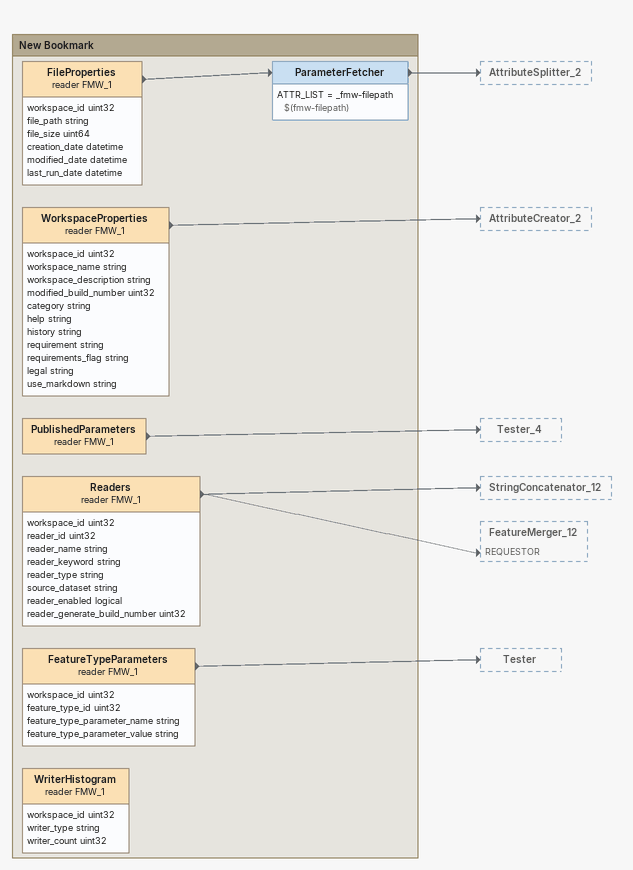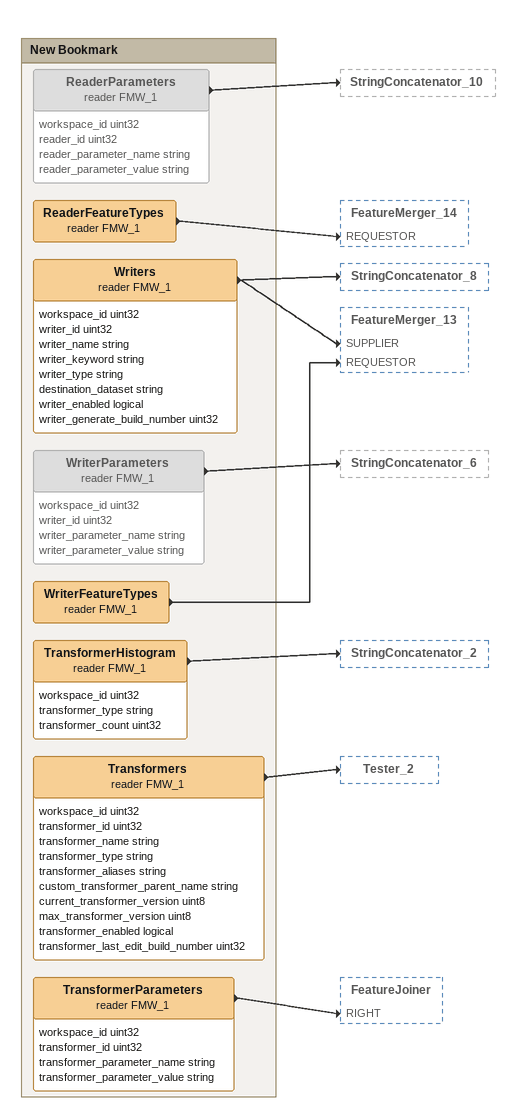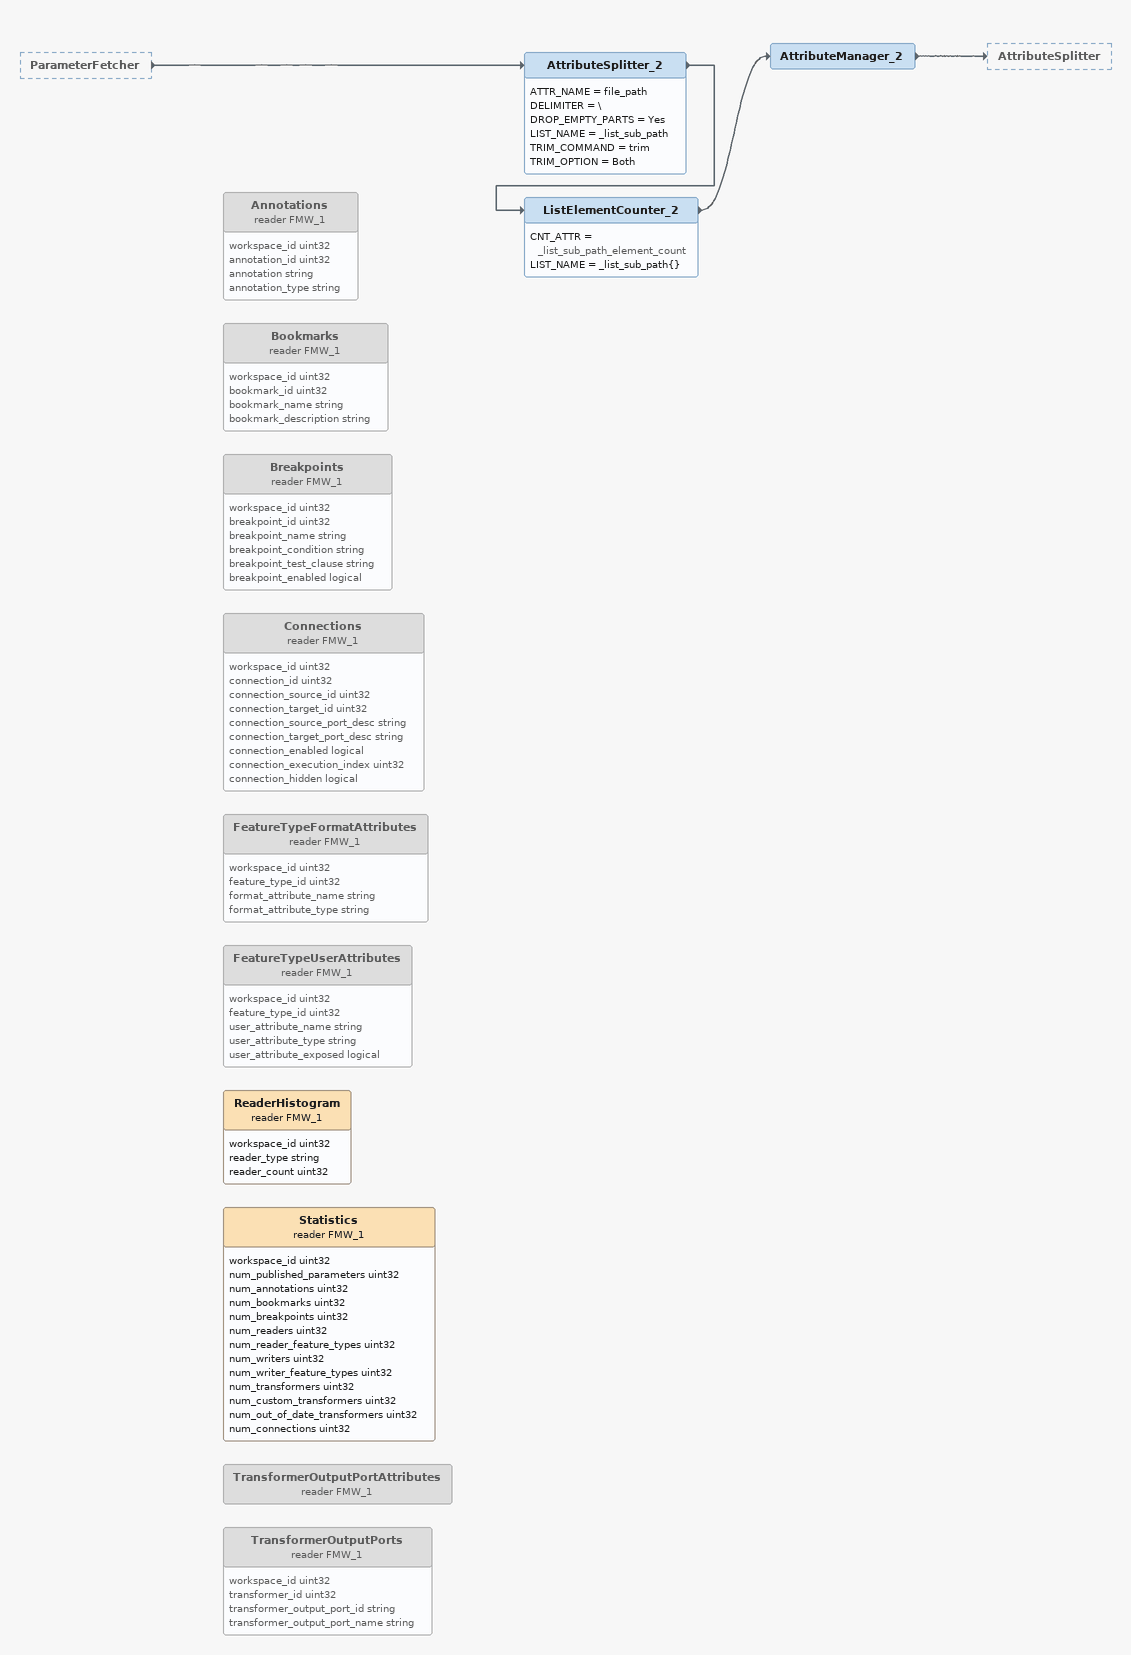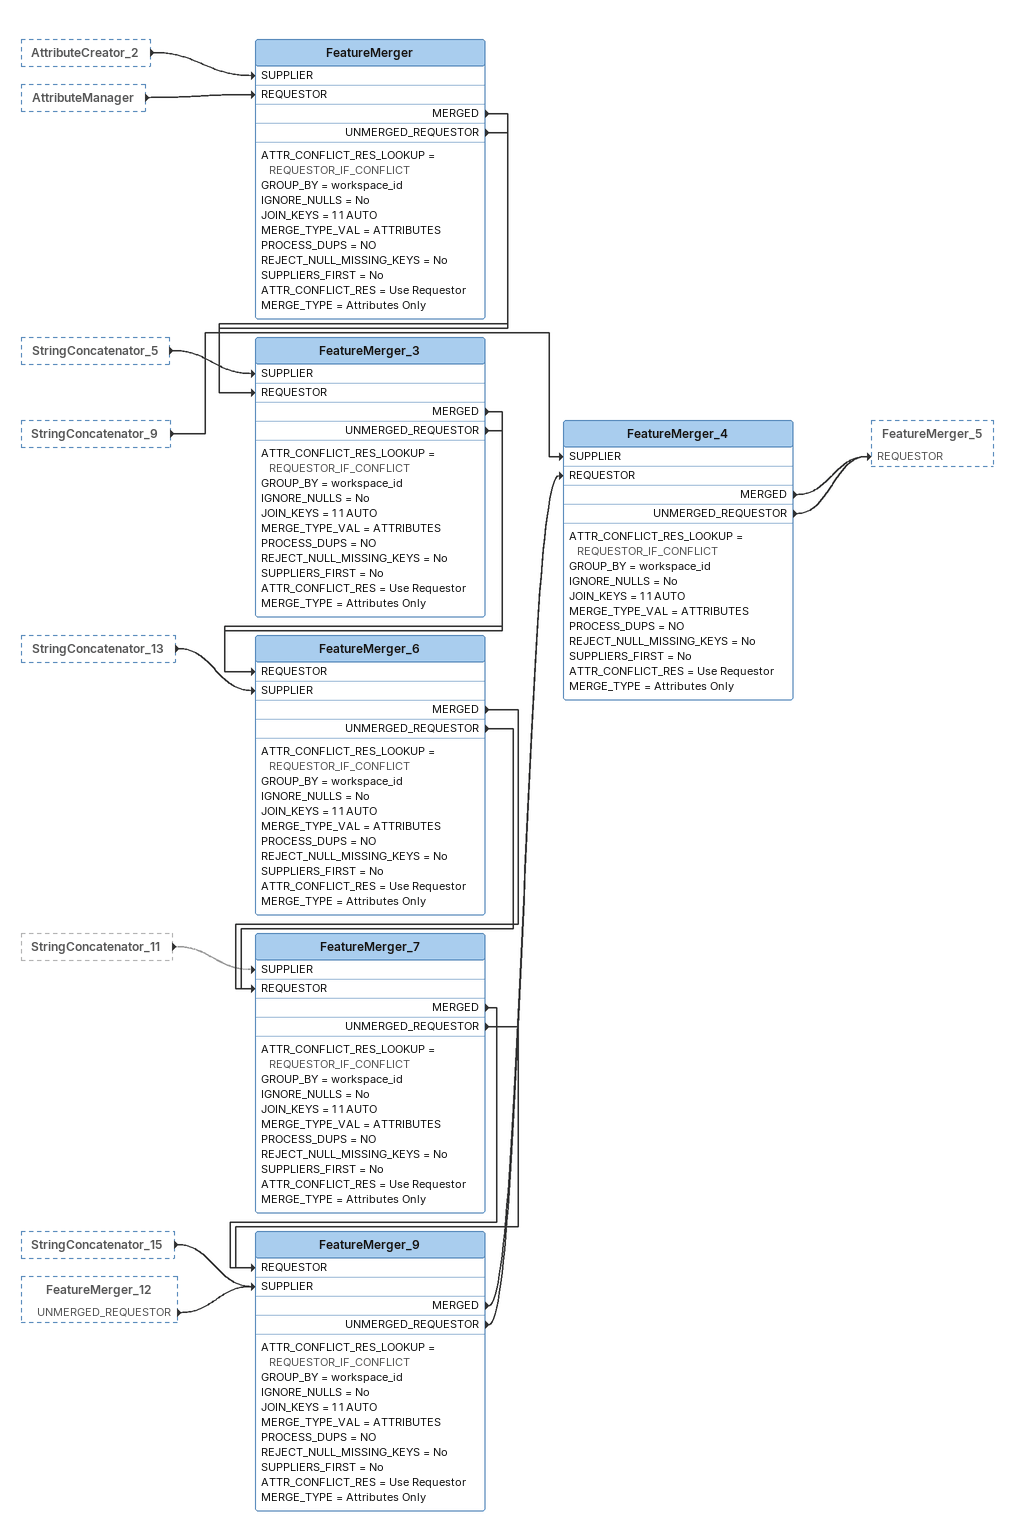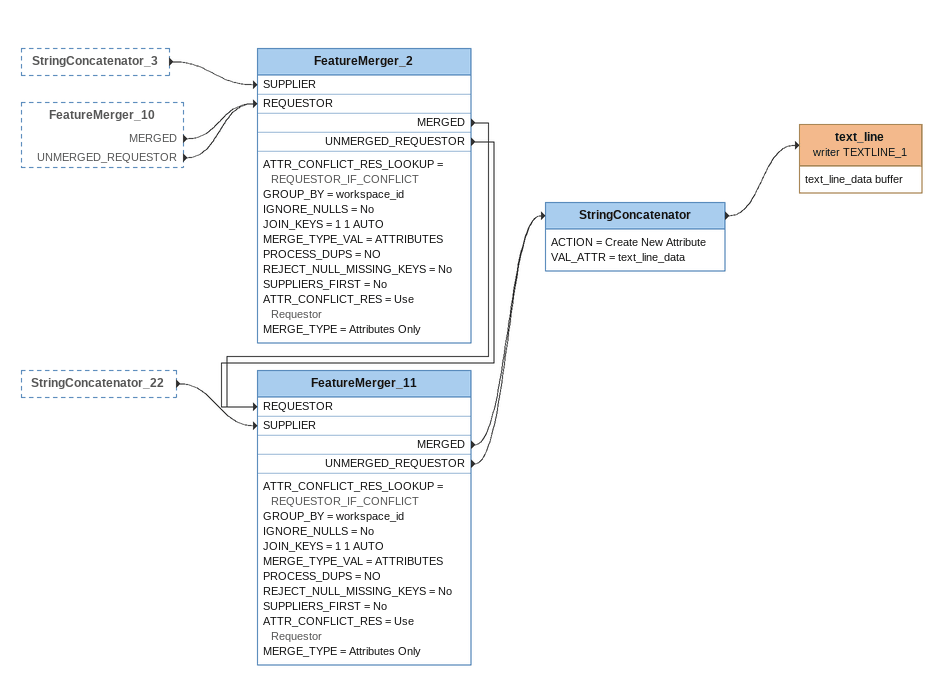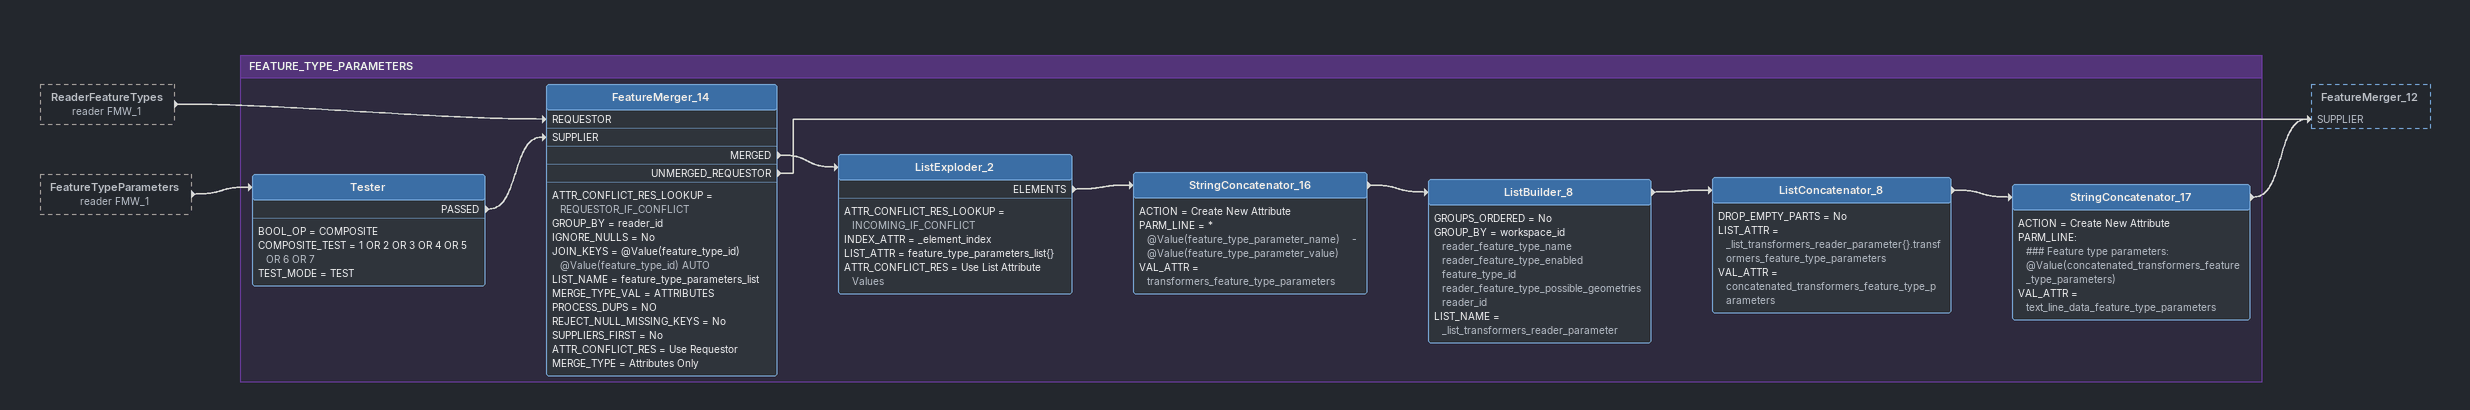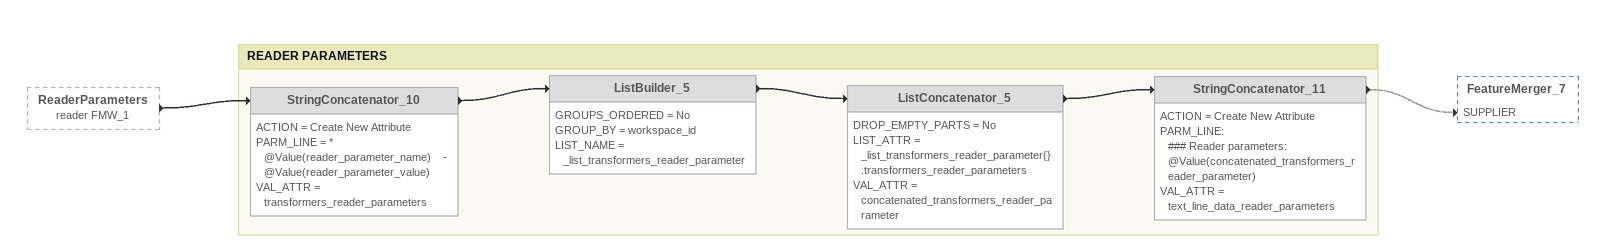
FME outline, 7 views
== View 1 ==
Bookmark: New Bookmark
FileProperties (reader FMW_1)
    attributes: workspace_id uint32, file_path string, file_size uint64, creation_date datetime, modified_date datetime, last_run_date datetime
    -> ParameterFetcher
ParameterFetcher
    ATTR_LIST = _fmw-filepath $(fmw-filepath)
    -> AttributeSplitter_2
WorkspaceProperties (reader FMW_1)
    attributes: workspace_id uint32, workspace_name string, workspace_description string, modified_build_number uint32, category string, help string, history string, requirement string, requirements_flag string, legal string, use_markdown string
    -> AttributeCreator_2
PublishedParameters (reader FMW_1)
    -> Tester_4
Readers (reader FMW_1)
    attributes: workspace_id uint32, reader_id uint32, reader_name string, reader_keyword string, reader_type string, source_dataset string, reader_enabled logical, reader_generate_build_number uint32
    -> StringConcatenator_12
    -> FeatureMerger_12 [REQUESTOR]
FeatureTypeParameters (reader FMW_1)
    attributes: workspace_id uint32, feature_type_id uint32, feature_type_parameter_name string, feature_type_parameter_value string
    -> Tester
WriterHistogram (reader FMW_1)
    attributes: workspace_id uint32, writer_type string, writer_count uint32

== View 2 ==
Bookmark: New Bookmark
Writers (reader FMW_1)
    attributes: workspace_id uint32, writer_id uint32, writer_name string, writer_keyword string, writer_type string, destination_dataset string, writer_enabled logical, writer_generate_build_number uint32
    -> StringConcatenator_8
    -> FeatureMerger_13 [SUPPLIER]
WriterParameters (reader FMW_1) [off]
    attributes: workspace_id uint32, writer_id uint32, writer_parameter_name string, writer_parameter_value string
    -> StringConcatenator_6
WriterFeatureTypes (reader FMW_1)
    -> FeatureMerger_13 [REQUESTOR]
TransformerHistogram (reader FMW_1)
    attributes: workspace_id uint32, transformer_type string, transformer_count uint32
    -> StringConcatenator_2
Transformers (reader FMW_1)
    attributes: workspace_id uint32, transformer_id uint32, transformer_name string, transformer_type string, transformer_aliases string, custom_transformer_parent_name string, current_transformer_version uint8, max_transformer_version uint8, transformer_enabled logical, transformer_last_edit_build_number uint32
    -> Tester_2
TransformerParameters (reader FMW_1)
    attributes: workspace_id uint32, transformer_id uint32, transformer_parameter_name string, transformer_parameter_value string
    -> FeatureJoiner [RIGHT]
ReaderParameters (reader FMW_1) [off]
    attributes: workspace_id uint32, reader_id uint32, reader_parameter_name string, reader_parameter_value string
    -> StringConcatenator_10
ReaderFeatureTypes (reader FMW_1)
    -> FeatureMerger_14 [REQUESTOR]

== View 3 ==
ParameterFetcher [outside]
    -> AttributeSplitter_2
Annotations (reader FMW_1) [off]
    attributes: workspace_id uint32, annotation_id uint32, annotation string, annotation_type string
Bookmarks (reader FMW_1) [off]
    attributes: workspace_id uint32, bookmark_id uint32, bookmark_name string, bookmark_description string
Breakpoints (reader FMW_1) [off]
    attributes: workspace_id uint32, breakpoint_id uint32, breakpoint_name string, breakpoint_condition string, breakpoint_test_clause string, breakpoint_enabled logical
Connections (reader FMW_1) [off]
    attributes: workspace_id uint32, connection_id uint32, connection_source_id uint32, connection_target_id uint32, connection_source_port_desc string, connection_target_port_desc string, connection_enabled logical, connection_execution_index uint32, connection_hidden logical
FeatureTypeFormatAttributes (reader FMW_1) [off]
    attributes: workspace_id uint32, feature_type_id uint32, format_attribute_name string, format_attribute_type string
FeatureTypeUserAttributes (reader FMW_1) [off]
    attributes: workspace_id uint32, feature_type_id uint32, user_attribute_name string, user_attribute_type string, user_attribute_exposed logical
ReaderHistogram (reader FMW_1)
    attributes: workspace_id uint32, reader_type string, reader_count uint32
Statistics (reader FMW_1)
    attributes: workspace_id uint32, num_published_parameters uint32, num_annotations uint32, num_bookmarks uint32, num_breakpoints uint32, num_readers uint32, num_reader_feature_types uint32, num_writers uint32, num_writer_feature_types uint32, num_transformers uint32, num_custom_transformers uint32, num_out_of_date_transformers uint32, num_connections uint32
TransformerOutputPortAttributes (reader FMW_1) [off]
TransformerOutputPorts (reader FMW_1) [off]
    attributes: workspace_id uint32, transformer_id uint32, transformer_output_port_id string, transformer_output_port_name string
AttributeSplitter_2
    ATTR_NAME = file_path
    DELIMITER = \
    DROP_EMPTY_PARTS = Yes
    LIST_NAME = _list_sub_path
    TRIM_COMMAND = trim
    TRIM_OPTION = Both
    -> ListElementCounter_2
ListElementCounter_2
    CNT_ATTR = _list_sub_path_element_count
    LIST_NAME = _list_sub_path{}
    -> AttributeManager_2
AttributeManager_2
    -> AttributeSplitter

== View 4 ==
AttributeCreator_2 [outside]
    -> FeatureMerger [SUPPLIER]
AttributeManager [outside]
    -> FeatureMerger [REQUESTOR]
StringConcatenator_5 [outside]
    -> FeatureMerger_3 [SUPPLIER]
StringConcatenator_9 [outside]
    -> FeatureMerger_4 [SUPPLIER]
StringConcatenator_13 [outside]
    -> FeatureMerger_6 [SUPPLIER]
StringConcatenator_11 [outside]
    -> FeatureMerger_7 [SUPPLIER] [off]
StringConcatenator_15 [outside]
    -> FeatureMerger_9 [SUPPLIER]
FeatureMerger_12 [outside]
    UNMERGED_REQUESTOR -> FeatureMerger_9 [SUPPLIER]
FeatureMerger
    ATTR_CONFLICT_RES_LOOKUP = REQUESTOR_IF_CONFLICT
    GROUP_BY = workspace_id
    IGNORE_NULLS = No
    JOIN_KEYS = 1 1 AUTO
    MERGE_TYPE_VAL = ATTRIBUTES
    PROCESS_DUPS = NO
    REJECT_NULL_MISSING_KEYS = No
    SUPPLIERS_FIRST = No
    ATTR_CONFLICT_RES = Use Requestor
    MERGE_TYPE = Attributes Only
    MERGED -> FeatureMerger_3 [REQUESTOR]
    UNMERGED_REQUESTOR -> FeatureMerger_3 [REQUESTOR]
FeatureMerger_3
    ATTR_CONFLICT_RES_LOOKUP = REQUESTOR_IF_CONFLICT
    GROUP_BY = workspace_id
    IGNORE_NULLS = No
    JOIN_KEYS = 1 1 AUTO
    MERGE_TYPE_VAL = ATTRIBUTES
    PROCESS_DUPS = NO
    REJECT_NULL_MISSING_KEYS = No
    SUPPLIERS_FIRST = No
    ATTR_CONFLICT_RES = Use Requestor
    MERGE_TYPE = Attributes Only
    MERGED -> FeatureMerger_6 [REQUESTOR]
    UNMERGED_REQUESTOR -> FeatureMerger_6 [REQUESTOR]
FeatureMerger_6
    ATTR_CONFLICT_RES_LOOKUP = REQUESTOR_IF_CONFLICT
    GROUP_BY = workspace_id
    IGNORE_NULLS = No
    JOIN_KEYS = 1 1 AUTO
    MERGE_TYPE_VAL = ATTRIBUTES
    PROCESS_DUPS = NO
    REJECT_NULL_MISSING_KEYS = No
    SUPPLIERS_FIRST = No
    ATTR_CONFLICT_RES = Use Requestor
    MERGE_TYPE = Attributes Only
    MERGED -> FeatureMerger_7 [REQUESTOR]
    UNMERGED_REQUESTOR -> FeatureMerger_7 [REQUESTOR]
FeatureMerger_7
    ATTR_CONFLICT_RES_LOOKUP = REQUESTOR_IF_CONFLICT
    GROUP_BY = workspace_id
    IGNORE_NULLS = No
    JOIN_KEYS = 1 1 AUTO
    MERGE_TYPE_VAL = ATTRIBUTES
    PROCESS_DUPS = NO
    REJECT_NULL_MISSING_KEYS = No
    SUPPLIERS_FIRST = No
    ATTR_CONFLICT_RES = Use Requestor
    MERGE_TYPE = Attributes Only
    MERGED -> FeatureMerger_9 [REQUESTOR]
    UNMERGED_REQUESTOR -> FeatureMerger_9 [REQUESTOR]
FeatureMerger_9
    ATTR_CONFLICT_RES_LOOKUP = REQUESTOR_IF_CONFLICT
    GROUP_BY = workspace_id
    IGNORE_NULLS = No
    JOIN_KEYS = 1 1 AUTO
    MERGE_TYPE_VAL = ATTRIBUTES
    PROCESS_DUPS = NO
    REJECT_NULL_MISSING_KEYS = No
    SUPPLIERS_FIRST = No
    ATTR_CONFLICT_RES = Use Requestor
    MERGE_TYPE = Attributes Only
    MERGED -> FeatureMerger_4 [REQUESTOR]
    UNMERGED_REQUESTOR -> FeatureMerger_4 [REQUESTOR]
FeatureMerger_4
    ATTR_CONFLICT_RES_LOOKUP = REQUESTOR_IF_CONFLICT
    GROUP_BY = workspace_id
    IGNORE_NULLS = No
    JOIN_KEYS = 1 1 AUTO
    MERGE_TYPE_VAL = ATTRIBUTES
    PROCESS_DUPS = NO
    REJECT_NULL_MISSING_KEYS = No
    SUPPLIERS_FIRST = No
    ATTR_CONFLICT_RES = Use Requestor
    MERGE_TYPE = Attributes Only
    MERGED -> FeatureMerger_5 [REQUESTOR]
    UNMERGED_REQUESTOR -> FeatureMerger_5 [REQUESTOR]

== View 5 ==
StringConcatenator_3 [outside]
    -> FeatureMerger_2 [SUPPLIER]
FeatureMerger_10 [outside]
    MERGED -> FeatureMerger_2 [REQUESTOR]
    UNMERGED_REQUESTOR -> FeatureMerger_2 [REQUESTOR]
StringConcatenator_22 [outside]
    -> FeatureMerger_11 [SUPPLIER]
FeatureMerger_2
    ATTR_CONFLICT_RES_LOOKUP = REQUESTOR_IF_CONFLICT
    GROUP_BY = workspace_id
    IGNORE_NULLS = No
    JOIN_KEYS = 1 1 AUTO
    MERGE_TYPE_VAL = ATTRIBUTES
    PROCESS_DUPS = NO
    REJECT_NULL_MISSING_KEYS = No
    SUPPLIERS_FIRST = No
    ATTR_CONFLICT_RES = Use Requestor
    MERGE_TYPE = Attributes Only
    MERGED -> FeatureMerger_11 [REQUESTOR]
    UNMERGED_REQUESTOR -> FeatureMerger_11 [REQUESTOR]
FeatureMerger_11
    ATTR_CONFLICT_RES_LOOKUP = REQUESTOR_IF_CONFLICT
    GROUP_BY = workspace_id
    IGNORE_NULLS = No
    JOIN_KEYS = 1 1 AUTO
    MERGE_TYPE_VAL = ATTRIBUTES
    PROCESS_DUPS = NO
    REJECT_NULL_MISSING_KEYS = No
    SUPPLIERS_FIRST = No
    ATTR_CONFLICT_RES = Use Requestor
    MERGE_TYPE = Attributes Only
    MERGED -> StringConcatenator
    UNMERGED_REQUESTOR -> StringConcatenator
StringConcatenator
    ACTION = Create New Attribute
    VAL_ATTR = text_line_data
    -> text_line (writer TEXTLINE_1)
text_line (writer TEXTLINE_1)
    attributes: text_line_data buffer

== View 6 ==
ReaderFeatureTypes (reader FMW_1) [outside]
    -> FeatureMerger_14 [REQUESTOR]
FeatureTypeParameters (reader FMW_1) [outside]
    -> Tester

Bookmark: FEATURE_TYPE_PARAMETERS
Tester
    BOOL_OP = COMPOSITE
    COMPOSITE_TEST = 1 OR 2 OR 3 OR 4 OR 5 OR 6 OR 7
    TEST_MODE = TEST
    PASSED -> FeatureMerger_14 [SUPPLIER]
FeatureMerger_14
    ATTR_CONFLICT_RES_LOOKUP = REQUESTOR_IF_CONFLICT
    GROUP_BY = reader_id
    IGNORE_NULLS = No
    JOIN_KEYS = @Value(feature_type_id) @Value(feature_type_id) AUTO
    LIST_NAME = feature_type_parameters_list
    MERGE_TYPE_VAL = ATTRIBUTES
    PROCESS_DUPS = NO
    REJECT_NULL_MISSING_KEYS = No
    SUPPLIERS_FIRST = No
    ATTR_CONFLICT_RES = Use Requestor
    MERGE_TYPE = Attributes Only
    MERGED -> ListExploder_2
    UNMERGED_REQUESTOR -> FeatureMerger_12 [SUPPLIER]
ListExploder_2
    ATTR_CONFLICT_RES_LOOKUP = INCOMING_IF_CONFLICT
    INDEX_ATTR = _element_index
    LIST_ATTR = feature_type_parameters_list{}
    ATTR_CONFLICT_RES = Use List Attribute Values
    ELEMENTS -> StringConcatenator_16
StringConcatenator_16
    ACTION = Create New Attribute
    PARM_LINE = *  @Value(feature_type_parameter_name)    -   @Value(feature_type_parameter_value)
    VAL_ATTR = transformers_feature_type_parameters
    -> ListBuilder_8
ListBuilder_8
    GROUPS_ORDERED = No
    GROUP_BY = workspace_id reader_feature_type_name reader_feature_type_enabled feature_type_id reader_feature_type_possible_geometries reader_id
    LIST_NAME = _list_transformers_reader_parameter
    -> ListConcatenator_8
ListConcatenator_8
    DROP_EMPTY_PARTS = No
    LIST_ATTR = _list_transformers_reader_parameter{}.transformers_feature_type_parameters
    VAL_ATTR = concatenated_transformers_feature_type_parameters
    -> StringConcatenator_17
StringConcatenator_17
    ACTION = Create New Attribute
    PARM_LINE:
      ### Feature type parameters:
      @Value(concatenated_transformers_feature_type_parameters)
    VAL_ATTR = text_line_data_feature_type_parameters
    -> FeatureMerger_12 [SUPPLIER]

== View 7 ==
ReaderParameters (reader FMW_1) [outside]
    -> StringConcatenator_10

Bookmark: READER PARAMETERS
StringConcatenator_10 [off]
    ACTION = Create New Attribute
    PARM_LINE = *  @Value(reader_parameter_name)    -   @Value(reader_parameter_value)
    VAL_ATTR = transformers_reader_parameters
    -> ListBuilder_5
ListBuilder_5 [off]
    GROUPS_ORDERED = No
    GROUP_BY = workspace_id
    LIST_NAME = _list_transformers_reader_parameter
    -> ListConcatenator_5
ListConcatenator_5 [off]
    DROP_EMPTY_PARTS = No
    LIST_ATTR = _list_transformers_reader_parameter{}.transformers_reader_parameters
    VAL_ATTR = concatenated_transformers_reader_parameter
    -> StringConcatenator_11
StringConcatenator_11 [off]
    ACTION = Create New Attribute
    PARM_LINE:
      ### Reader parameters:
      @Value(concatenated_transformers_reader_parameter)
    VAL_ATTR = text_line_data_reader_parameters
    -> FeatureMerger_7 [SUPPLIER] [off]
